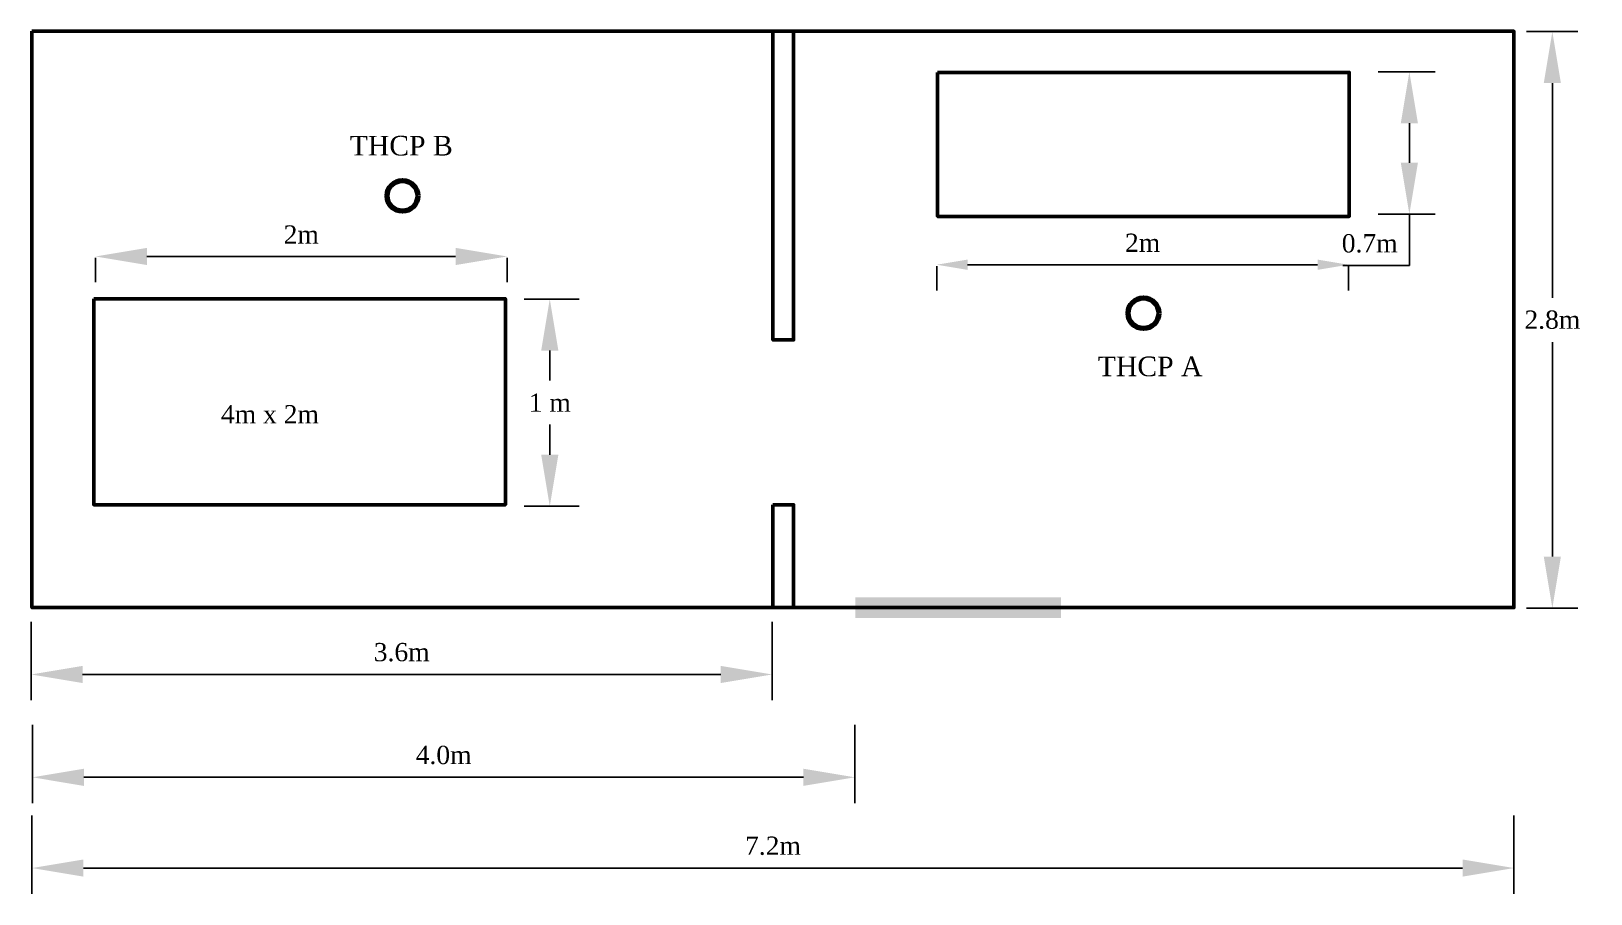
# Model space of a CAD drawing. Header units: inches. Extents: x 0 to 7.57, y -1.39 to 2.8.
import ezdxf
from ezdxf.enums import TextEntityAlignment as Align

# ---------------------------------------------------------------- set-up
doc = ezdxf.new("R2010")
doc.units = ezdxf.units.IN
doc.header["$MEASUREMENT"] = 0
doc.layers.get('0').update_dxf_attribs({"lineweight": 0})
doc.layers.get('Defpoints').update_dxf_attribs({"lineweight": 0})
doc.styles.add('_TCW_TXTSTY_1', font='')
doc.styles.get("Standard").update_dxf_attribs({"font": 'TIMES.TTF'})
doc.styles.get('_TCW_TXTSTY_1').set_extended_font_data('Times New Roman')
doc.dimstyles.get("Standard").update_dxf_attribs({"dimtxt": 0.147727, "dimasz": 0.25, "dimexe": 0.125, "dimexo": 0.0625, "dimgap": 0.0625, "dimtad": 1, "dimtih": 1, "dimtoh": 1, "dimrnd": 0.01, "dimzin": 3, "dimdsep": 46, "dimtxsty": 'Standard', "dimcen": 0.09, "dimazin": 0, "dimtfac": 1, "dimtmove": 0, "dimatfit": 3, "dimfxl": 1, "dimfrac": 2, "dimtolj": 1, "dimtzin": 0, "dimarcsym": 0})

# ---------------------------------------------------------------- blocks, each defined once
blk = doc.blocks.new('*D1')
at = {"color": 0, "linetype": 'Continuous', "lineweight": -2}
for p, q in [((0.3084, 1.6993), (0.3084, 1.5807)), ((0.5584, 1.7057), (2.0584, 1.7057)), ((2.3084, 1.6993), (2.3084, 1.5807))]:
    blk.add_line(p, q, dxfattribs=at)
at = {"color": 0}
for points in [[(0.5584, 1.7474), (0.5584, 1.664), (0.3084, 1.7057)], [(2.0584, 1.664), (2.0584, 1.7474), (2.3084, 1.7057)]]:
    blk.add_solid(points, dxfattribs=at)
at = {"layer": 'Defpoints', "color": 0}
for p in [(0.3084, 1.7618), (2.3084, 1.7618), (2.3084, 1.7057)]:
    blk.add_point(p, dxfattribs=at)
at = {"color": 0, "insert": (1.3084, 1.8125), "char_height": 0.08864, "attachment_point": 5}
blk.add_mtext('\\A1;2m', dxfattribs=at)
blk = doc.blocks.new('*D2')
at = {"color": 0, "linetype": 'Continuous', "lineweight": -2}
for p, q in [((4.3958, 1.6591), (4.3958, 1.5406)), ((4.5458, 1.6656), (6.2458, 1.6656)), ((6.3958, 1.6591), (6.3958, 1.5406))]:
    blk.add_line(p, q, dxfattribs=at)
at = {"color": 0}
for points in [[(4.5458, 1.6906), (4.5458, 1.6406), (4.3958, 1.6656)], [(6.2458, 1.6406), (6.2458, 1.6906), (6.3958, 1.6656)]]:
    blk.add_solid(points, dxfattribs=at)
at = {"layer": 'Defpoints', "color": 0}
for p in [(4.3958, 1.7216), (6.3958, 1.7216), (6.3958, 1.6656)]:
    blk.add_point(p, dxfattribs=at)
at = {"color": 0, "insert": (5.3958, 1.7724), "char_height": 0.08864, "attachment_point": 5, "style": '_TCW_TXTSTY_1'}
blk.add_mtext('\\A2;2m', dxfattribs=at)
blk = doc.blocks.new('*D3')
at = {"color": 0, "linetype": 'Continuous', "lineweight": -2}
for p, q in [((2.6587, 1.4989), (2.3907, 1.4989)), ((2.5157, 1.2489), (2.5157, 1.1025)), ((2.5157, 0.7424), (2.5157, 0.8888)), ((2.6587, 0.4924), (2.3907, 0.4924))]:
    blk.add_line(p, q, dxfattribs=at)
at = {"color": 0}
for points in [[(2.5574, 1.2489), (2.474, 1.2489), (2.5157, 1.4989)], [(2.474, 0.7424), (2.5574, 0.7424), (2.5157, 0.4924)]]:
    blk.add_solid(points, dxfattribs=at)
at = {"layer": 'Defpoints', "color": 0}
for p in [(2.7212, 1.4989), (2.5157, 0.4924), (2.7212, 0.4924)]:
    blk.add_point(p, dxfattribs=at)
at = {"color": 0, "insert": (2.5157, 0.9957), "char_height": 0.08864, "attachment_point": 5, "style": '_TCW_TXTSTY_1'}
blk.add_mtext('\\A1;1 m', dxfattribs=at)
blk = doc.blocks.new('*D4')
at = {"color": 0, "linetype": 'Continuous', "lineweight": -2}
for p, q in [((6.5395, 2.6027), (6.8169, 2.6027)), ((6.6919, 2.3527), (6.6919, 2.1611)), ((6.5395, 1.9111), (6.8169, 1.9111)), ((6.6919, 1.9111), (6.6919, 1.6611)), ((6.6919, 1.6611), (6.369, 1.6611))]:
    blk.add_line(p, q, dxfattribs=at)
at = {"color": 0}
for points in [[(6.7335, 2.3527), (6.6502, 2.3527), (6.6919, 2.6027)], [(6.6502, 2.1611), (6.7335, 2.1611), (6.6919, 1.9111)]]:
    blk.add_solid(points, dxfattribs=at)
at = {"layer": 'Defpoints', "color": 0}
for p in [(6.477, 2.6027), (6.477, 1.9111), (6.6919, 1.9111)]:
    blk.add_point(p, dxfattribs=at)
at = {"color": 0, "insert": (6.4992, 1.7688), "char_height": 0.08864, "attachment_point": 5, "style": '_TCW_TXTSTY_1'}
blk.add_mtext('\\A1;0.7m', dxfattribs=at)
blk = doc.blocks.new('*D5')
at = {"color": 0, "linetype": 'Continuous', "lineweight": -2}
for p, q in [((-0.0037, -0.0696), (-0.0037, -0.4497)), ((3.5963, -0.0696), (3.5963, -0.4497)), ((0.2463, -0.3247), (3.3463, -0.3247))]:
    blk.add_line(p, q, dxfattribs=at)
at = {"color": 0}
for points in [[(0.2463, -0.2831), (0.2463, -0.3664), (-0.0037, -0.3247)], [(3.3463, -0.3664), (3.3463, -0.2831), (3.5963, -0.3247)]]:
    blk.add_solid(points, dxfattribs=at)
at = {"layer": 'Defpoints', "color": 0}
for p in [(-0.0037, -0.0071), (3.5963, -0.0071), (3.5963, -0.3247)]:
    blk.add_point(p, dxfattribs=at)
at = {"color": 0, "insert": (1.7963, -0.217), "char_height": 0.08864, "attachment_point": 5, "style": '_TCW_TXTSTY_1'}
blk.add_mtext('\\A1;3.6m', dxfattribs=at)
blk = doc.blocks.new('*D6')
at = {"color": 0, "linetype": 'Continuous', "lineweight": -2}
for p, q in [((0.0022, -0.5692), (0.0022, -0.9493)), ((3.9978, -0.5692), (3.9978, -0.9493)), ((0.2522, -0.8243), (3.7478, -0.8243))]:
    blk.add_line(p, q, dxfattribs=at)
at = {"color": 0}
for points in [[(0.2522, -0.7827), (0.2522, -0.866), (0.0022, -0.8243)], [(3.7478, -0.866), (3.7478, -0.7827), (3.9978, -0.8243)]]:
    blk.add_solid(points, dxfattribs=at)
at = {"layer": 'Defpoints', "color": 0}
for p in [(0.0022, -0.5067), (3.9978, -0.5067), (3.9978, -0.8243)]:
    blk.add_point(p, dxfattribs=at)
at = {"color": 0, "insert": (2, -0.7166), "char_height": 0.08864, "attachment_point": 5, "style": '_TCW_TXTSTY_1'}
blk.add_mtext('\\A1;4.0m', dxfattribs=at)
blk = doc.blocks.new('*D7')
at = {"color": 0, "linetype": 'Continuous', "lineweight": -2}
for p, q in [((0, -1.01), (0, -1.3901)), ((7.2, -1.01), (7.2, -1.3901)), ((0.25, -1.2651), (6.95, -1.2651))]:
    blk.add_line(p, q, dxfattribs=at)
at = {"color": 0}
for points in [[(0.25, -1.2235), (0.25, -1.3068), (0, -1.2651)], [(6.95, -1.3068), (6.95, -1.2235), (7.2, -1.2651)]]:
    blk.add_solid(points, dxfattribs=at)
at = {"layer": 'Defpoints', "color": 0}
for p in [(0, -0.9475), (7.2, -0.9475), (7.2, -1.2651)]:
    blk.add_point(p, dxfattribs=at)
at = {"color": 0, "insert": (3.6, -1.1574), "char_height": 0.08864, "attachment_point": 5, "style": '_TCW_TXTSTY_1'}
blk.add_mtext('\\A1;7.2m', dxfattribs=at)
blk = doc.blocks.new('*D8')
at = {"color": 0, "linetype": 'Continuous', "lineweight": -2}
for p, q in [((7.5108, 2.7978), (7.2615, 2.7978)), ((7.3865, 2.5478), (7.3865, 1.5055)), ((7.3865, 0.2478), (7.3865, 1.29)), ((7.5108, -0.0022), (7.2615, -0.0022))]:
    blk.add_line(p, q, dxfattribs=at)
at = {"color": 0}
for points in [[(7.4281, 2.5478), (7.3448, 2.5478), (7.3865, 2.7978)], [(7.3448, 0.2478), (7.4281, 0.2478), (7.3865, -0.0022)]]:
    blk.add_solid(points, dxfattribs=at)
at = {"layer": 'Defpoints', "color": 0}
for p in [(7.5733, 2.7978), (7.3865, -0.0022), (7.5733, -0.0022)]:
    blk.add_point(p, dxfattribs=at)
at = {"color": 0, "insert": (7.3865, 1.3978), "char_height": 0.08864, "attachment_point": 5, "style": '_TCW_TXTSTY_1'}
blk.add_mtext('\\A1;2.8m', dxfattribs=at)

msp = doc.modelspace()

# ---------------------------------------------------------------- linework, layer by layer
at = {"color": 7, "linetype": 'Continuous', "lineweight": 50, "flags": 128}
for points in [[(0, 2.8), (7.2, 2.8), (7.2, 0), (0, 0)], [(3.6, 2.8), (3.7, 2.8), (3.7, 1.3), (3.6, 1.3)], [(4.4, 2.6), (6.4, 2.6), (6.4, 1.9), (4.4, 1.9)], [(0.3, 1.5), (2.3, 1.5), (2.3, 0.5), (0.3, 0.5)], [(3.6, 0.5), (3.7, 0.5), (3.7, 0), (3.6, 0)]]:
    msp.add_lwpolyline(points, close=True, dxfattribs=at)
at = {"color": 7, "linetype": 'Continuous', "lineweight": 120}
for centre in [(1.8, 2), (5.4, 1.43)]:
    msp.add_circle(centre, 0.0747, dxfattribs=at)
at = {"color": 7, "linetype": 'Continuous'}
msp.add_solid([(4, 0.05), (5, 0.05), (4, -0.05), (5, -0.05)], dxfattribs=at)

# ---------------------------------------------------------------- texts
at = {"color": 7, "linetype": 'Continuous', "style": '_TCW_TXTSTY_1'}
for s, height, p in [('THCP B', 0.09538, (1.544, 2.2917)), ('THCP A', 0.09538, (5.1783, 1.2196)), ('4m x 2m', 0.08864, (0.9181, 0.9837))]:
    msp.add_text(s, height=height, dxfattribs=at).set_placement(p, align=Align.TOP_LEFT)

# ---------------------------------------------------------------- dimensions: what is measured, and where the dimension line sits
at = {"color": 7, "linetype": 'Continuous'}
for p1, p2, distance, text, override, picture, middle in [((7.5733, 2.7978), (7.5733, -0.0022), -0.1869, '2.8m', {"dimtxt": 0.088636, "dimpost": 'in', "dimtxsty": '_TCW_TXTSTY_1'}, '*D8', (7.3865, 1.3978)), ((6.477, 2.6027), (6.477, 1.9111), 0.2149, '0.7m', {"dimtxt": 0.088636, "dimpost": 'in', "dimtxsty": '_TCW_TXTSTY_1'}, '*D4', (6.4992, 1.7688)), ((0.3084, 1.7618), (2.3084, 1.7618), -0.0561, '2m', {"dimtxt": 0.088636, "dimpost": 'in', "dimtmove": 2}, '*D1', (1.3084, 1.8125)), ((4.3958, 1.7216), (6.3958, 1.7216), -0.0561, '2m', {"dimtxt": 0.088636, "dimasz": 0.15, "dimpost": 'in', "dimtxsty": '_TCW_TXTSTY_1', "dimtolj": 2}, '*D2', (5.3958, 1.7724)), ((2.7212, 1.4989), (2.7212, 0.4924), -0.2055, '1 m', {"dimtxt": 0.088636, "dimpost": 'in', "dimtxsty": '_TCW_TXTSTY_1', "dimtmove": 2}, '*D3', (2.5157, 0.9957)), ((-0.0037, -0.0071), (3.5963, -0.0071), -0.3177, '3.6m', {"dimtxt": 0.088636, "dimpost": 'in', "dimtxsty": '_TCW_TXTSTY_1'}, '*D5', (1.7963, -0.217)), ((0.0022, -0.5067), (3.9978, -0.5067), -0.3177, '4.0m', {"dimtxt": 0.088636, "dimpost": 'in', "dimtxsty": '_TCW_TXTSTY_1'}, '*D6', (2, -0.7166)), ((0, -0.9475), (7.2, -0.9475), -0.3177, '7.2m', {"dimtxt": 0.088636, "dimpost": 'in', "dimtxsty": '_TCW_TXTSTY_1'}, '*D7', (3.6, -1.1574))]:
    dim = msp.add_aligned_dim(p1=p1, p2=p2, distance=distance, text=text, dimstyle='Standard', override=override, dxfattribs=at)
    dim.commit()
    dim.dimension.update_dxf_attribs({"geometry": picture, "text_midpoint": middle})

doc.saveas('drawing.dxf')
